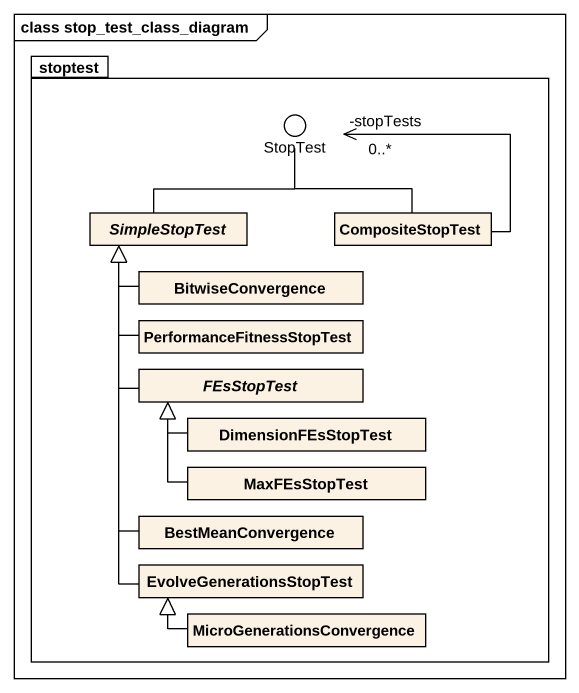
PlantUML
@startuml
mainframe class stop_test_class_diagram
allowmixing
hide circle
hide empty members
package stoptest {
  abstract class SimpleStopTest
  class CompositeStopTest
  class BitwiseConvergence
  class PerformanceFitnessStopTest
  abstract class FEsStopTest
  class DimensionFEsStopTest
  class MaxFEsStopTest
  class BestMeanConvergence
  class EvolveGenerationsStopTest
  class MicroGenerationsConvergence
}
() StopTest
stoptest -up- StopTest
StopTest "-stopTests\n0..*" <-- CompositeStopTest
SimpleStopTest -up- StopTest
CompositeStopTest -up- StopTest
BitwiseConvergence -up-|> SimpleStopTest
PerformanceFitnessStopTest -up-|> SimpleStopTest
FEsStopTest -up-|> SimpleStopTest
DimensionFEsStopTest -up-|> FEsStopTest
MaxFEsStopTest -up-|> FEsStopTest
BestMeanConvergence -up-|> SimpleStopTest
EvolveGenerationsStopTest -up-|> SimpleStopTest
MicroGenerationsConvergence -up-|> EvolveGenerationsStopTest
@enduml
